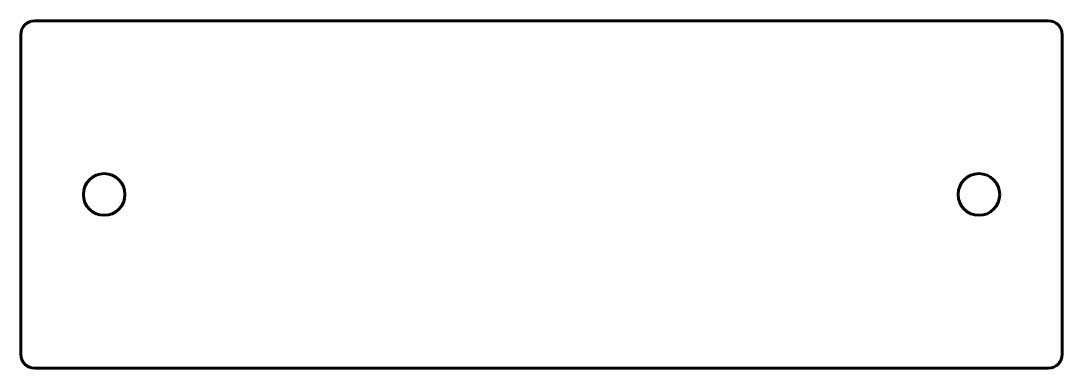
# Model space of a CAD drawing. Header units: millimetres. Extents: x -66 to 84, y -18 to 32.
import ezdxf

# ---------------------------------------------------------------- set-up
doc = ezdxf.new("R2010")
doc.units = ezdxf.units.MM
doc.linetypes.add('K5LT_BASIC', pattern=[0])
doc.layers.add('Системный слой', color=7, linetype='Continuous')

# ---------------------------------------------------------------- blocks, each defined once
blk = doc.blocks.new('U0')
at = {"layer": 'Системный слой', "color": 5, "linetype": 'K5LT_BASIC', "lineweight": 60, "true_color": 0x0000ff}
for p, q in [((-64.37, 32.36), (81.63, 32.36)), ((-66.37, -15.64), (-66.37, 30.36)), ((83.63, 30.36), (83.63, -15.64)), ((81.63, -17.64), (-64.37, -17.64))]:
    blk.add_line(p, q, dxfattribs=at)
for centre, start, end in [((-64.37, 30.36), 90, 180), ((81.63, 30.36), 0, 90), ((-64.37, -15.64), 180, 270), ((81.63, -15.64), 270, 0)]:
    blk.add_arc(centre, 2, start, end, dxfattribs=at)

msp = doc.modelspace()

# ---------------------------------------------------------------- linework, layer by layer
at = {"layer": 'Системный слой', "color": 5, "linetype": 'K5LT_BASIC', "lineweight": 60, "true_color": 0x0000ff}
for centre in [(-54.37, 7.36), (71.63, 7.36)]:
    msp.add_circle(centre, 3, dxfattribs=at)

# ---------------------------------------------------------------- block references
at = {"layer": 'Системный слой'}
msp.add_blockref('U0', (0, 0), dxfattribs=at)

doc.saveas('drawing.dxf')
